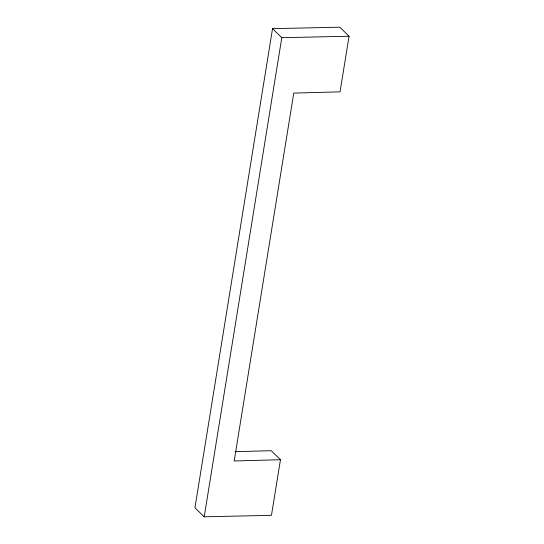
<?xml version="1.0" encoding="UTF-8"?>
<svg xmlns="http://www.w3.org/2000/svg" width="544" height="544" viewBox="0 0 544 544"><rect width="100%" height="100%" fill="white"/><g stroke="black" fill="none" stroke-linecap="round" stroke-linejoin="round"><path stroke-width="0.82" d="M280.466 459.734L234.192 460.972L293.774 93.092L340.048 91.848L349.058 36.237L339.803 27.2L272.544 28.655L194.942 507.763L204.197 516.8L271.456 515.345L280.466 459.734L271.211 450.697L235.035 451.663M204.197 516.8L281.799 37.692L272.544 28.655M281.799 37.692L349.058 36.237"/></g></svg>
